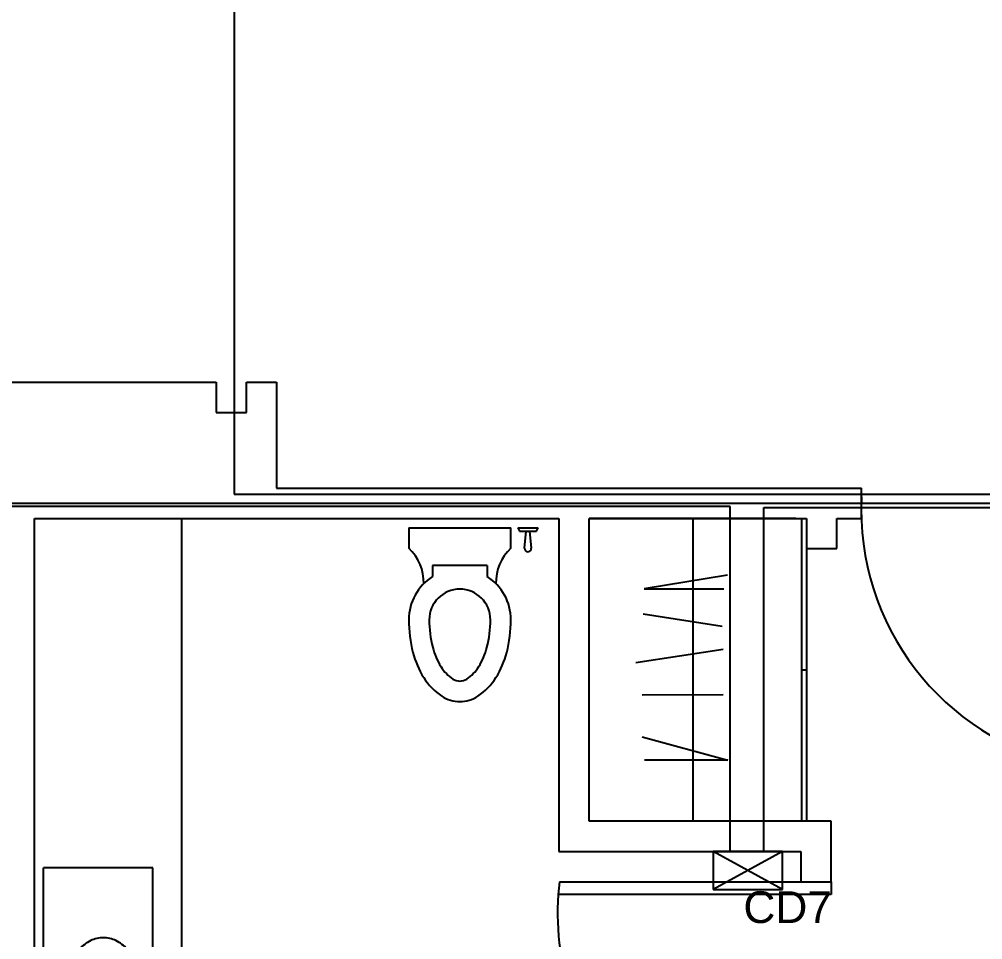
# Model space of a CAD drawing. Header units: millimetres. Extents: x 2377 to 4712, y -254 to 3188.
# Drawn here: x 3054 to 3116.4, y 1051 to 1110.5 of the extents above; entities that cross this region are included whole.
import ezdxf

# ---------------------------------------------------------------- set-up
doc = ezdxf.new("R2010")
doc.units = ezdxf.units.MM
doc.linetypes.add('ACAD_ISO03W100', pattern=[30, 12, -18])
doc.layers.add('CD', color=7, linetype='Continuous', true_color=0x5e67af)
doc.layers.add('Mobiliario', color=254, linetype='Continuous')
doc.styles.get("Standard").update_dxf_attribs({"font": 'arial.ttf'})

# ---------------------------------------------------------------- blocks, each defined once
blk = doc.blocks.new('bn04-7')
for p, q in [((0, 0), (0, -0.1473)), ((-0.6, 0), (0.6, 0)), ((-0.6, -0.6), (-0.6, 0)), ((-0.1, -0.1481), (-0.1, -0.0453)), ((0.1, -0.1481), (0.1, -0.0453)), ((0.6, -0.6), (0.6, 0)), ((-0.0577, -0.0922), (-0.151, -0.0922)), ((-0.1216, -0.0866), (-0.1121, -0.0866)), ((-0.1216, -0.0978), (-0.1121, -0.0978)), ((-0.033, -0.08), (-0.02, -0.2706)), ((0.0336, -0.0862), (0.02, -0.2706)), ((0.0577, -0.0922), (0.151, -0.0922)), ((0.1216, -0.0866), (0.1121, -0.0866)), ((0.1216, -0.0978), (0.1121, -0.0978)), ((-0.005, -0.2856), (0.005, -0.2856)), ((-0.6, -0.6), (0.6, -0.6))]:
    blk.add_line(p, q)
for centre, radius in [((-0.1, -0.0922), 0.0118), ((0.1, -0.0922), 0.0118), ((0, -0.3283), 0.03), ((0, -0.3283), 0.02)]:
    blk.add_circle(centre, radius)
for centre, radius, start, end in [((-0.1425, -0.0922), 0.0118, 39.1354, 320.8646), ((-0.1314, -0.0831), 0.0025, 219.1354, 256.4029), ((-0.1314, -0.1012), 0.0025, 103.5971, 140.8646), ((-0.123, -0.0485), 0.0381, 256.4029, 272.0458), ((-0.123, -0.1359), 0.0381, 87.9542, 103.5971), ((-0.1, -0.0922), 0.0299, 191.7173, 168.2827), ((-0.1, -0.0922), 0.0235, 194.2864, 165.7136), ((-0.1121, -0.0836), 0.003, 270, 324.6965), ((-0.1121, -0.1008), 0.003, 35.3035, 90), ((0.0551, -0.103), 0.0911, 153.0547, 165.3672), ((-0.0055, -0.0937), 0.0379, 104.9144, 122.742), ((-0.0003, -0.1134), 0.0583, 90, 104.9144), ((-0.0003, -0.1134), 0.0583, 75.0856, 90), ((0.005, -0.0937), 0.0379, 57.258, 75.0856), ((-0.0557, -0.103), 0.0911, 14.6328, 26.9453), ((0.0251, -0.0847), 0.00867, 0, 32.7882), ((0.0251, -0.0847), 0.00867, 350.3449, 0), ((0.1, -0.0922), 0.0299, 11.7173, 348.2827), ((0.1, -0.0922), 0.0235, 14.2864, 345.7136), ((0.1121, -0.0836), 0.003, 215.3035, 270), ((0.1121, -0.1008), 0.003, 90, 144.6965), ((0.123, -0.0485), 0.0381, 267.9542, 283.5971), ((0.123, -0.1359), 0.0381, 76.4029, 92.0458), ((0.1314, -0.0831), 0.0025, 283.5971, 320.8646), ((0.1314, -0.1012), 0.0025, 39.1354, 76.4029), ((0.1425, -0.0922), 0.0118, 219.1354, 140.8646), ((-0.0112, -0.3612), 0.2159, 109.6169, 130.7108), ((0, -0.3926), 0.2493, 96.5773, 109.6169), ((0, -0.3926), 0.2493, 70.3831, 83.252), ((0.0112, -0.3612), 0.2159, 49.2892, 70.3831), ((-0.0284, -0.3411), 0.1895, 130.7108, 154.2946), ((0.0284, -0.3411), 0.1895, 25.7054, 49.2892), ((-0.0551, -0.3283), 0.1599, 154.2946, 180), ((0.0551, -0.3283), 0.1599, 0, 25.7054), ((-0.005, -0.2706), 0.015, 180, 270), ((0.005, -0.2706), 0.015, 270, 0), ((-0.0551, -0.3283), 0.1599, 180, 205.7054), ((0.0551, -0.3283), 0.1599, 334.2946, 360), ((-0.0284, -0.3155), 0.1895, 205.7054, 229.2892), ((0.0284, -0.3155), 0.1895, 310.7108, 334.2946), ((-0.0112, -0.2955), 0.2159, 229.2892, 250.3831), ((0.0112, -0.2955), 0.2159, 289.6169, 310.7108), ((0, -0.264), 0.2493, 250.3831, 270), ((0, -0.264), 0.2493, 270, 289.6169)]:
    blk.add_arc(centre, radius, start, end)
blk = doc.blocks.new('bn34-3')
at = {"linetype": 'ByBlock'}
for p, q in [((-0.1765, 0), (-0.1765, -0.0706)), ((-0.1765, 0), (0.1765, 0)), ((0.1765, -0.0706), (0.1765, 0)), ((0.2, 0), (0.2706, 0)), ((0.2, 0), (0.2059, -0.0118)), ((0.2647, -0.0118), (0.2706, 0)), ((0.2059, -0.0118), (0.2647, -0.0118)), ((0.2235, -0.0706), (0.2294, -0.0118)), ((0.2412, -0.0118), (0.2471, -0.0706)), ((-0.0941, -0.1294), (-0.0941, -0.1684)), ((0.0941, -0.1294), (-0.0941, -0.1294)), ((0.0941, -0.1294), (0.0941, -0.1684))]:
    blk.add_line(p, q, dxfattribs=at)
for centre, radius, start, end in [((-0.2843, -0.1882), 0.1596, 358.3378, 47.4896), ((0.2843, -0.1882), 0.1596, 132.5104, 181.6622), ((0.2353, -0.0706), 0.0118, 180, 0), ((0, -0.3176), 0.1765, 122.231, 180), ((0, -0.3176), 0.1765, 0, 57.769), ((0, -0.3176), 0.1059, 0, 180), ((0.2737, -0.3176), 0.4502, 180, 194.5143), ((0.2737, -0.3176), 0.3796, 180, 194.5142), ((-0.2737, -0.3176), 0.3796, 345.4858, 360), ((-0.2737, -0.3176), 0.4502, 345.4857, 360), ((0.1387, -0.3526), 0.3108, 194.5143, 212.0054), ((0.1387, -0.3526), 0.2402, 194.5143, 212.0054), ((-0.1387, -0.3526), 0.2402, 327.9946, 345.4857), ((-0.1387, -0.3526), 0.3108, 327.9946, 345.4857), ((0.0535, -0.4059), 0.1397, 212.0054, 236.4659), ((-0.0535, -0.4059), 0.1397, 303.5341, 327.9946), ((0.0535, -0.4059), 0.2103, 212.0054, 236.4659), ((0, -0.4866), 0.0428, 236.466, 270), ((0, -0.4866), 0.0428, 270, 303.534), ((-0.0535, -0.4059), 0.2103, 303.5341, 327.9946), ((0, -0.4866), 0.1134, 236.4659, 270), ((0, -0.4866), 0.1134, 270, 303.5341)]:
    blk.add_arc(centre, radius, start, end, dxfattribs=at)

msp = doc.modelspace()

# ---------------------------------------------------------------- linework, layer by layer
at = {"transparency": 33554687}
for p, q in [((3037.374, 1087.068), (3066.771, 1087.068)), ((3066.771, 1087.068), (3066.771, 1085.108)), ((3068.73, 1085.108), (3068.73, 1087.068)), ((3068.73, 1087.068), (3070.69, 1087.068)), ((3070.69, 1087.068), (3070.69, 1080.209)), ((3066.771, 1085.108), (3068.73, 1085.108)), ((3070.69, 1080.209), (3108.544, 1080.209)), ((3108.544, 1078.249), (3108.544, 1080.209)), ((3108.544, 1078.249), (3108.544, 1080.209)), ((3055.012, 1018.026), (3055.012, 1078.249)), ((3055.012, 1078.249), (3088.947, 1078.249)), ((3088.947, 1078.249), (3088.947, 1056.691)), ((3090.906, 1058.651), (3090.906, 1078.249)), ((3090.906, 1078.249), (3104.979, 1078.249)), ((3102.665, 1078.249), (3090.906, 1078.249)), ((3104.296, 1078.249), (3097.633, 1078.249)), ((3097.633, 1078.249), (3097.633, 1058.651)), ((3102.665, 1078.249), (3104.625, 1078.249)), ((3104.651, 1078.249), (3104.651, 1058.651)), ((3104.979, 1078.249), (3104.979, 1076.289)), ((3104.979, 1078.249), (3104.979, 1058.651)), ((3106.939, 1078.249), (3108.544, 1078.249)), ((3106.939, 1076.289), (3106.939, 1078.249)), ((3106.939, 1078.249), (3108.544, 1078.249)), ((3104.979, 1076.289), (3106.939, 1076.289)), ((3099.88, 1074.577), (3094.484, 1073.684)), ((3094.484, 1073.684), (3099.625, 1073.684)), ((3094.408, 1072.067), (3099.517, 1071.269)), ((3099.581, 1069.77), (3093.929, 1068.908)), ((3104.651, 1068.45), (3104.979, 1068.45)), ((3099.589, 1066.836), (3094.352, 1066.804)), ((3094.338, 1064.115), (3099.894, 1062.615)), ((3099.894, 1062.615), (3094.498, 1062.615)), ((3106.585, 1058.651), (3090.906, 1058.651)), ((3102.665, 1058.651), (3090.906, 1058.651)), ((3106.585, 1054.731), (3106.585, 1058.651)), ((3088.947, 1056.691), (3104.625, 1056.691)), ((3104.625, 1056.691), (3104.625, 1056.691)), ((3104.625, 1056.691), (3104.625, 1054.731)), ((3104.625, 1054.731), (3106.585, 1054.731))]:
    msp.add_line(p, q, dxfattribs=at)
at = {"layer": 'CD', "transparency": 33554687}
for p, q in [((3067.93, 1116.409), (3067.93, 1079.812)), ((3067.93, 1079.812), (3130.839, 1079.812)), ((3100.032, 1079.009), (3023.441, 1079.009)), ((3150.975, 1079.218), (3041.919, 1079.218)), ((3100.032, 1056.691), (3100.032, 1079.009)), ((3102.226, 1056.691), (3102.226, 1078.947)), ((3102.226, 1078.947), (3129.357, 1078.947))]:
    msp.add_line(p, q, dxfattribs=at)
at = {"layer": 'CD', "color": 165, "linetype": 'ACAD_ISO03W100', "true_color": 0x5e67af, "transparency": 33554687}
for p, q in [((3098.941, 1056.691), (3098.941, 1054.232)), ((3103.439, 1056.691), (3098.941, 1054.232)), ((3103.439, 1054.232), (3098.941, 1056.691)), ((3103.439, 1056.691), (3098.941, 1056.691)), ((3103.439, 1054.232), (3103.439, 1056.691)), ((3098.941, 1054.232), (3103.439, 1054.232))]:
    msp.add_line(p, q, dxfattribs=at)
at = {"layer": 'Mobiliario', "transparency": 33554687}
for p, q in [((3064.55, 1033.216), (3064.55, 1078.249)), ((3088.993, 1054.731), (3088.918, 1053.911)), ((3088.993, 1054.731), (3106.585, 1054.731)), ((3106.585, 1054.731), (3106.585, 1053.911)), ((3106.585, 1053.911), (3088.918, 1053.911))]:
    msp.add_line(p, q, dxfattribs=at)
for centre, radius, start, end in [((3125.444, 1078.81), 16.92, 177.19335, 257.75412), ((3105.605, 1052.686), 16.731, 175.8007, 273.35749)]:
    msp.add_arc(centre, radius, start, end, dxfattribs=at)

# ---------------------------------------------------------------- block references
at = {"layer": 'Mobiliario', "transparency": 33554687, "xscale": 18.7270378760025, "yscale": 18.7270378760025, "zscale": 18.7270378760025}
msp.add_blockref('bn34-3', (3082.546, 1077.633), dxfattribs=at)
at = {"layer": 'Mobiliario', "transparency": 33554687, "xscale": 11.76876893341847, "yscale": 11.76876893341847, "zscale": 11.76876893341847, "rotation": 90}
msp.add_blockref('bn04-7', (3055.609, 1048.584), dxfattribs=at)

# ---------------------------------------------------------------- texts
at = {"layer": 'CD', "transparency": 33554687, "insert": (3100.897, 1054.121), "char_height": 2.0534, "attachment_point": 1}
msp.add_mtext_dynamic_manual_height_columns('CD7', width=10.08551, gutter_width=10.267, heights=[0], dxfattribs=at)

doc.saveas('drawing.dxf')
